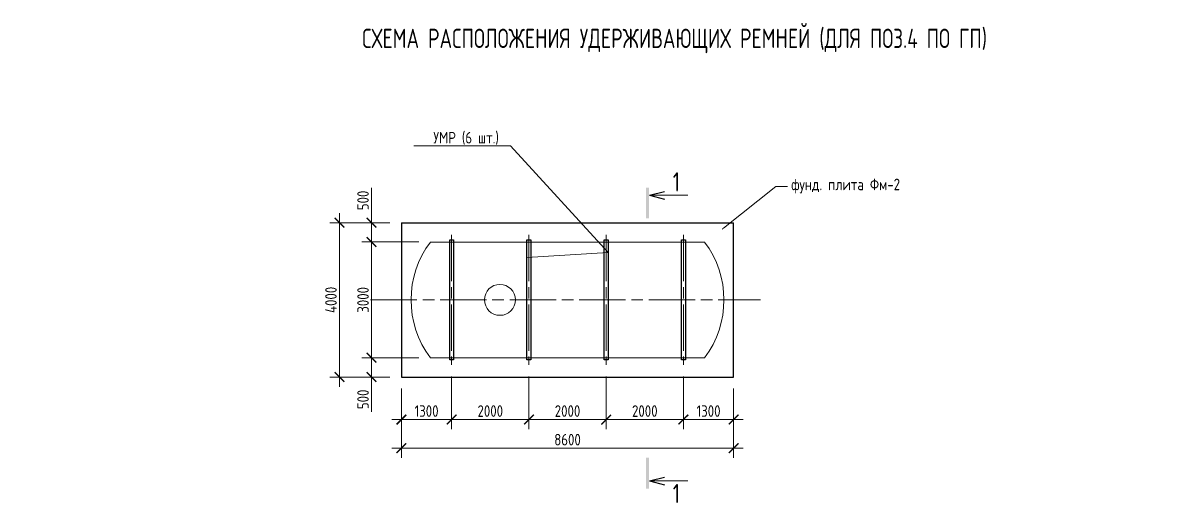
# Model space of a CAD drawing. Header units: millimetres. Extents: x 20530103 to 31271019, y 32092698 to 33532929.
# Drawn here: x 26255115 to 26284837, y 33016806 to 33029249 of the extents above; entities that cross this region are included whole.
import ezdxf
from ezdxf import colors
from ezdxf.entities.mleader import LeaderData, LeaderLine
from ezdxf.enums import TextEntityAlignment as Align
from ezdxf.lldxf.tags import DXFTag
from ezdxf.math import Vec2, Vec3

# ---------------------------------------------------------------- set-up
doc = ezdxf.new("R2010")
doc.units = ezdxf.units.MM
doc.linetypes.add('AM_ISO08W050', pattern=[18, 12, -1.5, 3, -1.5])
doc.styles.add('GOST 2.304', font='GOST.TTF')
tags = doc.linetypes.add('5-2', pattern=[3.5, 2.5, -1]).pattern_tags.tags
tags[6:7] = [DXFTag(74, 4), DXFTag(75, 0), DXFTag(340, '0'), DXFTag(46, 1.0), DXFTag(50, 0.0), DXFTag(44, 0.0), DXFTag(45, 0.0)]
tags[4:5] = [DXFTag(74, 4), DXFTag(75, 0), DXFTag(340, '0'), DXFTag(46, 1.0), DXFTag(50, 0.0), DXFTag(44, 0.0), DXFTag(45, 0.0)]
doc.dimstyles.new('м20', dxfattribs={"dimscale": 100, "dimtxt": 3, "dimasz": 2.5, "dimexe": 2.5, "dimexo": 3, "dimgap": 0.7, "dimtad": 1, "dimdec": 0, "dimlfac": 0.2, "dimtxsty": 'GOST 2.304', "dimblk": 'ARCHTICK', "dimcen": 2.5, "dimdle": 2.5, "dimclrd": 7, "dimclre": 7, "dimclrt": 256, "dimadec": 1, "dimazin": 0, "dimtfac": 1, "dimtdec": 0, "dimtmove": 0, "dimatfit": 3, "dimldrblk": 'NONE', "dimfxl": 1, "dimlwd": 20, "dimlwe": 20, "dimarcsym": 0})

# ---------------------------------------------------------------- blocks, each defined once
blk = doc.blocks.new('_None')
blk = doc.blocks.new('_ArchTick')
at = {"color": 0, "linetype": 'ByBlock', "const_width": 0.15}
blk.add_lwpolyline([(-0.5, -0.5), (0.5, 0.5)], dxfattribs=at)
blk = doc.blocks.new('*D374')
at = {"color": 7, "linetype": 'Continuous', "lineweight": 20, "transparency": 16777216}
for p, q in [((26264613, 33024072), (26263058, 33024072)), ((26263308, 33024322), (26263308, 33019822)), ((26264613, 33020072), (26263058, 33020072))]:
    blk.add_line(p, q, dxfattribs=at)
at = {"color": 7, "linetype": 'Continuous', "lineweight": 20, "transparency": 16777216, "xscale": 250, "yscale": 250, "zscale": 250}
for p, rotation in [((26263308, 33024072), 90), ((26263308, 33020072), 270)]:
    blk.add_blockref('_ArchTick', p, dxfattribs=dict(at, rotation=rotation))
at = {"color": 7, "linetype": 'Continuous', "lineweight": 20, "transparency": 16777216, "insert": (26263088, 33022072), "char_height": 300, "attachment_point": 5, "rotation": 90, "style": 'GOST 2.304'}
blk.add_mtext('4000', dxfattribs=at)
blk = doc.blocks.new('*D375')
at = {"color": 7, "linetype": 'Continuous', "lineweight": 20, "transparency": 16777216}
for p, q in [((26264139, 33024072), (26264139, 33024976)), ((26264613, 33024072), (26263889, 33024072)), ((26264139, 33023322), (26264139, 33024072)), ((26265363, 33023572), (26263889, 33023572))]:
    blk.add_line(p, q, dxfattribs=at)
at = {"color": 7, "linetype": 'Continuous', "lineweight": 20, "transparency": 16777216, "xscale": 250, "yscale": 250, "zscale": 250}
for p, rotation in [((26264139, 33024072), 90), ((26264139, 33023572), 270)]:
    blk.add_blockref('_ArchTick', p, dxfattribs=dict(at, rotation=rotation))
at = {"color": 7, "linetype": 'Continuous', "lineweight": 20, "transparency": 16777216, "insert": (26263919, 33024649), "char_height": 300, "attachment_point": 5, "rotation": 90, "style": 'GOST 2.304'}
blk.add_mtext('500', dxfattribs=at)
blk = doc.blocks.new('*D376')
at = {"color": 7, "linetype": 'Continuous', "lineweight": 20, "transparency": 16777216}
for p, q in [((26264139, 33023822), (26264139, 33020322)), ((26265363, 33023572), (26263889, 33023572)), ((26265363, 33020572), (26263889, 33020572))]:
    blk.add_line(p, q, dxfattribs=at)
at = {"color": 7, "linetype": 'Continuous', "lineweight": 20, "transparency": 16777216, "xscale": 250, "yscale": 250, "zscale": 250}
for p, rotation in [((26264139, 33023572), 90), ((26264139, 33020572), 270)]:
    blk.add_blockref('_ArchTick', p, dxfattribs=dict(at, rotation=rotation))
at = {"color": 7, "linetype": 'Continuous', "lineweight": 20, "transparency": 16777216, "insert": (26263919, 33022072), "char_height": 300, "attachment_point": 5, "rotation": 90, "style": 'GOST 2.304'}
blk.add_mtext('3000', dxfattribs=at)
blk = doc.blocks.new('*D377')
at = {"color": 7, "linetype": 'Continuous', "lineweight": 20, "transparency": 16777216}
for p, q in [((26264139, 33020822), (26264139, 33020072)), ((26265363, 33020572), (26263889, 33020572)), ((26264613, 33020072), (26263889, 33020072)), ((26264139, 33020072), (26264139, 33019167))]:
    blk.add_line(p, q, dxfattribs=at)
at = {"color": 7, "linetype": 'Continuous', "lineweight": 20, "transparency": 16777216, "xscale": 250, "yscale": 250, "zscale": 250}
for p, rotation in [((26264139, 33020572), 90), ((26264139, 33020072), 270)]:
    blk.add_blockref('_ArchTick', p, dxfattribs=dict(at, rotation=rotation))
at = {"color": 7, "linetype": 'Continuous', "lineweight": 20, "transparency": 16777216, "insert": (26263919, 33019494), "char_height": 300, "attachment_point": 5, "rotation": 90, "style": 'GOST 2.304'}
blk.add_mtext('500', dxfattribs=at)
blk = doc.blocks.new('*D378')
at = {"color": 7, "linetype": 'Continuous', "lineweight": 20, "transparency": 16777216}
for p, q in [((26266213, 33020088), (26266213, 33018720)), ((26264913, 33019772), (26264913, 33018720)), ((26266463, 33018970), (26264663, 33018970))]:
    blk.add_line(p, q, dxfattribs=at)
at = {"color": 7, "linetype": 'Continuous', "lineweight": 20, "transparency": 16777216, "xscale": 250, "yscale": 250, "zscale": 250, "rotation": 180}
blk.add_blockref('_ArchTick', (26264913, 33018970), dxfattribs=at)
at = {"color": 7, "linetype": 'Continuous', "lineweight": 20, "transparency": 16777216, "xscale": 250, "yscale": 250, "zscale": 250}
blk.add_blockref('_ArchTick', (26266213, 33018970), dxfattribs=at)
at = {"color": 7, "linetype": 'Continuous', "lineweight": 20, "transparency": 16777216, "insert": (26265563, 33019190), "char_height": 300, "attachment_point": 5, "style": 'GOST 2.304'}
blk.add_mtext('1300', dxfattribs=at)
blk = doc.blocks.new('*D379')
at = {"color": 7, "linetype": 'Continuous', "lineweight": 20, "transparency": 16777216}
for p, q in [((26266213, 33020088), (26266213, 33018720)), ((26268213, 33020088), (26268213, 33018720)), ((26265963, 33018970), (26268463, 33018970))]:
    blk.add_line(p, q, dxfattribs=at)
at = {"color": 7, "linetype": 'Continuous', "lineweight": 20, "transparency": 16777216, "xscale": 250, "yscale": 250, "zscale": 250, "rotation": 180}
blk.add_blockref('_ArchTick', (26266213, 33018970), dxfattribs=at)
at = {"color": 7, "linetype": 'Continuous', "lineweight": 20, "transparency": 16777216, "xscale": 250, "yscale": 250, "zscale": 250}
blk.add_blockref('_ArchTick', (26268213, 33018970), dxfattribs=at)
at = {"color": 7, "linetype": 'Continuous', "lineweight": 20, "transparency": 16777216, "insert": (26267213, 33019190), "char_height": 300, "attachment_point": 5, "style": 'GOST 2.304'}
blk.add_mtext('2000', dxfattribs=at)
blk = doc.blocks.new('*D380')
at = {"color": 7, "linetype": 'Continuous', "lineweight": 20, "transparency": 16777216}
for p, q in [((26268213, 33020088), (26268213, 33018720)), ((26270213, 33020088), (26270213, 33018720)), ((26267963, 33018970), (26270463, 33018970))]:
    blk.add_line(p, q, dxfattribs=at)
at = {"color": 7, "linetype": 'Continuous', "lineweight": 20, "transparency": 16777216, "xscale": 250, "yscale": 250, "zscale": 250, "rotation": 180}
blk.add_blockref('_ArchTick', (26268213, 33018970), dxfattribs=at)
at = {"color": 7, "linetype": 'Continuous', "lineweight": 20, "transparency": 16777216, "xscale": 250, "yscale": 250, "zscale": 250}
blk.add_blockref('_ArchTick', (26270213, 33018970), dxfattribs=at)
at = {"color": 7, "linetype": 'Continuous', "lineweight": 20, "transparency": 16777216, "insert": (26269213, 33019190), "char_height": 300, "attachment_point": 5, "style": 'GOST 2.304'}
blk.add_mtext('2000', dxfattribs=at)
blk = doc.blocks.new('*D381')
at = {"color": 7, "linetype": 'Continuous', "lineweight": 20, "transparency": 16777216}
for p, q in [((26270213, 33020088), (26270213, 33018720)), ((26272213, 33020088), (26272213, 33018720)), ((26269963, 33018970), (26272463, 33018970))]:
    blk.add_line(p, q, dxfattribs=at)
at = {"color": 7, "linetype": 'Continuous', "lineweight": 20, "transparency": 16777216, "xscale": 250, "yscale": 250, "zscale": 250, "rotation": 180}
blk.add_blockref('_ArchTick', (26270213, 33018970), dxfattribs=at)
at = {"color": 7, "linetype": 'Continuous', "lineweight": 20, "transparency": 16777216, "xscale": 250, "yscale": 250, "zscale": 250}
blk.add_blockref('_ArchTick', (26272213, 33018970), dxfattribs=at)
at = {"color": 7, "linetype": 'Continuous', "lineweight": 20, "transparency": 16777216, "insert": (26271213, 33019190), "char_height": 300, "attachment_point": 5, "style": 'GOST 2.304'}
blk.add_mtext('2000', dxfattribs=at)
blk = doc.blocks.new('*D382')
at = {"color": 7, "linetype": 'Continuous', "lineweight": 20, "transparency": 16777216}
for p, q in [((26272213, 33020088), (26272213, 33018720)), ((26273513, 33019772), (26273513, 33018720)), ((26271963, 33018970), (26273763, 33018970))]:
    blk.add_line(p, q, dxfattribs=at)
at = {"color": 7, "linetype": 'Continuous', "lineweight": 20, "transparency": 16777216, "xscale": 250, "yscale": 250, "zscale": 250, "rotation": 180}
blk.add_blockref('_ArchTick', (26272213, 33018970), dxfattribs=at)
at = {"color": 7, "linetype": 'Continuous', "lineweight": 20, "transparency": 16777216, "xscale": 250, "yscale": 250, "zscale": 250}
blk.add_blockref('_ArchTick', (26273513, 33018970), dxfattribs=at)
at = {"color": 7, "linetype": 'Continuous', "lineweight": 20, "transparency": 16777216, "insert": (26272863, 33019190), "char_height": 300, "attachment_point": 5, "style": 'GOST 2.304'}
blk.add_mtext('1300', dxfattribs=at)
blk = doc.blocks.new('*D383')
at = {"color": 7, "linetype": 'Continuous', "lineweight": 20, "transparency": 16777216}
for p, q in [((26264913, 33019772), (26264913, 33017979)), ((26273513, 33019772), (26273513, 33017979)), ((26273763, 33018229), (26264663, 33018229))]:
    blk.add_line(p, q, dxfattribs=at)
at = {"color": 7, "linetype": 'Continuous', "lineweight": 20, "transparency": 16777216, "xscale": 250, "yscale": 250, "zscale": 250, "rotation": 180}
blk.add_blockref('_ArchTick', (26264913, 33018229), dxfattribs=at)
at = {"color": 7, "linetype": 'Continuous', "lineweight": 20, "transparency": 16777216, "xscale": 250, "yscale": 250, "zscale": 250}
blk.add_blockref('_ArchTick', (26273513, 33018229), dxfattribs=at)
at = {"color": 7, "linetype": 'Continuous', "lineweight": 20, "transparency": 16777216, "insert": (26269213, 33018449), "char_height": 300, "attachment_point": 5, "style": 'GOST 2.304'}
blk.add_mtext('8600', dxfattribs=at)
blk = doc.blocks.new('_Dot')
at = {"color": 0, "linetype": 'ByBlock', "lineweight": -2}
blk.add_line((-0.5, 0), (-1, 0), dxfattribs=at)
at = {"color": 0, "linetype": 'ByBlock', "const_width": 0.5}
blk.add_lwpolyline([(-0.25, 0, 1), (0.25, 0, 1)], format="xyb", close=True, dxfattribs=at)

msp = doc.modelspace()

# ---------------------------------------------------------------- hatches: boundary and pattern name
at = {"linetype": 'Continuous', "lineweight": 20}
h = msp.add_hatch(color=7, dxfattribs=at)
h.dxf.hatch_style = 1
h.paths.add_polyline_path([(26271240.6466, 33024983.5892), (26271320.6466, 33024983.5892), (26271320.6466, 33024183.5892), (26271240.6466, 33024183.5892)])
h = msp.add_hatch(color=7, dxfattribs=at)
h.dxf.hatch_style = 1
h.paths.add_polyline_path([(26271240.6466, 33017181.0431), (26271320.6466, 33017181.0431), (26271320.6466, 33017981.0431), (26271240.6466, 33017981.0431)])

# ---------------------------------------------------------------- linework, layer by layer
at = {"color": 7, "linetype": 'Continuous', "lineweight": 30}
for p, q in [((26271331.0429, 33024783.5892), (26271723.1867, 33024883.5892)), ((26271331.0429, 33024783.5892), (26271723.1867, 33024683.5892)), ((26264912.6446, 33024071.6321), (26273512.6446, 33024071.6231)), ((26271331.0429, 33017381.0431), (26271723.1867, 33017481.0431)), ((26271331.0429, 33017381.0431), (26271723.1867, 33017281.0431))]:
    msp.add_line(p, q, dxfattribs=at)
at = {"color": 7, "linetype": 'Continuous', "lineweight": 20}
for p, q in [((26272331.0429, 33024783.5892), (26271331.0429, 33024783.5892)), ((26272331.0429, 33017381.0431), (26271331.0429, 33017381.0431))]:
    msp.add_line(p, q, dxfattribs=at)
at = {"color": 7, "linetype": '5-2', "lineweight": 20, "ltscale": 200}
for p, q in [((26265662.6446, 33023571.6302), (26272762.6446, 33023571.6302)), ((26272762.6446, 33020571.6302), (26265662.6446, 33020571.6302))]:
    msp.add_line(p, q, dxfattribs=at)
at = {"color": 7, "linetype": 'AM_ISO08W050', "lineweight": 20, "ltscale": 100}
for p, q in [((26266212.6446, 33023755.3369), (26266212.6446, 33020387.9236)), ((26268212.6446, 33023755.3369), (26268212.6446, 33020387.9236)), ((26270212.6446, 33023755.3369), (26270212.6446, 33020387.9236)), ((26272212.6446, 33023755.3369), (26272212.6446, 33020387.9236))]:
    msp.add_line(p, q, dxfattribs=at)
at = {"color": 1, "linetype": 'AM_ISO08W050', "lineweight": 20, "ltscale": 100}
msp.add_line((26264115.0743, 33022071.6302), (26274207.7323, 33022071.6302), dxfattribs=at)
at = {"color": 7, "linetype": 'Continuous', "lineweight": 30}
msp.add_lwpolyline([(26264912.6446, 33024071.6321), (26264912.6446, 33020071.6478), (26273512.6446, 33020071.6387), (26273512.6446, 33024071.6231)], dxfattribs=at)
for points in [[(26266162.6446, 33023626.6413), (26266262.6446, 33023626.6413), (26266262.6446, 33020516.6192), (26266162.6446, 33020516.6192)], [(26268162.6446, 33023626.6413), (26268262.6446, 33023626.6413), (26268262.6446, 33020516.6192), (26268162.6446, 33020516.6192)], [(26270162.6446, 33023626.6413), (26270262.6446, 33023626.6413), (26270262.6446, 33020516.6192), (26270162.6446, 33020516.6192)], [(26272162.6446, 33023626.6413), (26272262.6446, 33023626.6413), (26272262.6446, 33020516.6192), (26272162.6446, 33020516.6192)]]:
    msp.add_lwpolyline(points, close=True, dxfattribs=at)
at = {"color": 7, "linetype": '5-2', "lineweight": 20, "ltscale": 200}
msp.add_circle((26267462.6446, 33022071.6302), 400, dxfattribs=at)
for centre, start, end in [((26267662.6446, 33022071.6302), 143.13010231, 216.86989769), ((26270762.6446, 33022071.6302), 323.13010231, 36.86989769)]:
    msp.add_arc(centre, 2500, start, end, dxfattribs=at)

# ---------------------------------------------------------------- texts
at = {"color": 7, "lineweight": 20, "style": 'GOST 2.304', "width": 0.9}
for s, p in [('СХЕМА РАСПОЛОЖЕНИЯ УДЕРЖИВАЮЩИХ РЕМНЕЙ (ДЛЯ ПОЗ.4 ПО ГП)', (26271984.8484, 33028599.1404)), ('1', (26272030.0485, 33024881.4002)), ('1', (26272030.0485, 33016803.9427))]:
    msp.add_text(s, height=500, dxfattribs=at).set_placement(p, align=Align.CENTER)

# ---------------------------------------------------------------- dimensions: what is measured, and where the dimension line sits
at = {"color": 7, "linetype": 'Continuous', "lineweight": 20}
for base, p1, p2, picture, middle in [((26264139.1191, 33024071.6321), (26265662.6446, 33023571.6302), (26264912.6446, 33024071.6321), '*D375', (26263919.1191, 33024648.8821)), ((26263307.5348, 33020071.6478), (26264912.6446, 33024071.6321), (26264912.6446, 33020071.6478), '*D374', (26263087.5348, 33022071.6399)), ((26264139.1191, 33020571.6302), (26265662.6446, 33023571.6302), (26265662.6446, 33020571.6302), '*D376', (26263919.1191, 33022071.6302)), ((26264139.1191, 33020071.6478), (26265662.6446, 33020571.6302), (26264912.6446, 33020071.6478), '*D377', (26263919.1191, 33019494.3978))]:
    dim = msp.add_linear_dim(base=base, p1=p1, p2=p2, angle=90, dimstyle='м20', override={"dimlfac": 1, "dimclrt": 7}, dxfattribs=at)
    dim.commit()
    dim.dimension.update_dxf_attribs({"geometry": picture, "text_midpoint": middle})
for base, p1, p2, picture, middle in [((26264912.6446, 33018969.7796), (26266212.6446, 33020387.9236), (26264912.6446, 33020071.6478), '*D378', (26265562.6446, 33019189.7796)), ((26268212.6446, 33018969.7796), (26266212.6446, 33020387.9236), (26268212.6446, 33020387.9236), '*D379', (26267212.6446, 33019189.7796)), ((26270212.6446, 33018969.7796), (26268212.6446, 33020387.9236), (26270212.6446, 33020387.9236), '*D380', (26269212.6446, 33019189.7796)), ((26272212.6446, 33018969.7796), (26270212.6446, 33020387.9236), (26272212.6446, 33020387.9236), '*D381', (26271212.6446, 33019189.7796)), ((26273512.6446, 33018969.7796), (26272212.6446, 33020387.9236), (26273512.6446, 33020071.6263), '*D382', (26272862.6446, 33019189.7796)), ((26264912.6446, 33018228.6616), (26273512.6446, 33020071.6387), (26264912.6446, 33020071.6478), '*D383', (26269212.6446, 33018448.6616))]:
    dim = msp.add_linear_dim(base=base, p1=p1, p2=p2, dimstyle='м20', override={"dimlfac": 1, "dimclrt": 7}, dxfattribs=at)
    dim.commit()
    dim.dimension.update_dxf_attribs({"geometry": picture, "text_midpoint": middle})

# ---------------------------------------------------------------- leaders
ml = msp.add_multileader_mtext('Standard', dxfattribs=at)
ml.set_content('Болт распорный монтажный\\P (в комплекте поставки)', color=84, style='GOST 2.304')
ml.set_leader_properties(linetype='Continuous', lineweight=20)
ml.set_arrow_properties(name='NONE')
ml.build(insert=Vec2(0, 0))
ml.multileader.update_dxf_attribs({"text_left_attachment_type": 6, "text_right_attachment_type": 6, "dogleg_length": 3, "arrow_head_size": 30, "scale": 100})
ctx = ml.context
ctx.base_point, ctx.scale, ctx.char_height, ctx.arrow_head_size, ctx.landing_gap_size, ctx.plane_origin = Vec3(26206845.6976, 33027486.131), 100, 300, 30, 0, Vec3(26204689.7208, 33026519.1385)
ctx.left_attachment, ctx.right_attachment = 6, 6
notes = []
notes.append((ctx, [(0, (1, 1, 0), (26206545.6976, 33027486.131), (1, 0), 300, [(0, [(26204276.9498, 33025232.8517)], 0, [])])]))
ctx.mtext.insert, ctx.mtext.width, ctx.mtext.defined_height, ctx.mtext.flow_direction = Vec3(26206845.6976, 33027846.131), 5663.07798, 1542.8226, 5
ml = msp.add_multileader_mtext('Standard', dxfattribs=at)
ml.set_content('{\\C7;УМР (6 шт.)}', color=84, style='GOST 2.304')
ml.set_leader_properties(linetype='Continuous', lineweight=20)
ml.set_arrow_properties(name='NONE')
ml.build(insert=Vec2(0, 0))
ml.multileader.update_dxf_attribs({"text_left_attachment_type": 6, "text_right_attachment_type": 6, "dogleg_length": 3, "arrow_head_size": 30, "scale": 100})
ctx = ml.context
ctx.base_point, ctx.scale, ctx.char_height, ctx.arrow_head_size, ctx.landing_gap_size, ctx.plane_origin = Vec3(26265711.2975, 33026064.8986), 100, 300, 30, 0, Vec3(26279341.9489, 33026432.1591)
ctx.left_attachment, ctx.right_attachment, ctx.text_align_type = 6, 6, 2
notes.append((ctx, [(1, (1, 1, 0), (26267735.8689, 33026064.8986), (-1, 0), 300, [(0, [(26268162.6446, 33023172.298), (26270262.6446, 33023297.5835)], 0, [])])]))
ctx.mtext.insert, ctx.mtext.alignment, ctx.mtext.flow_direction = Vec3(26267435.8689, 33026424.8986), 3, 5
ml = msp.add_multileader_mtext('Standard', dxfattribs=at)
ml.set_content('{\\C7;фунд. плита Фм-2}', color=84, style='GOST 2.304')
ml.set_leader_properties(linetype='Continuous', lineweight=20)
ml.set_arrow_properties(name='DOT')
ml.build(insert=Vec2(0, 0))
ml.multileader.update_dxf_attribs({"text_left_attachment_type": 2, "text_right_attachment_type": 2, "dogleg_length": 3, "arrow_head_size": 30, "scale": 100})
ctx = ml.context
ctx.base_point, ctx.scale, ctx.char_height, ctx.arrow_head_size, ctx.landing_gap_size, ctx.plane_origin = Vec3(26274903.7784, 33025009.604), 100, 300, 30, 100, Vec3(26287128.5458, 33028918.0211)
ctx.left_attachment, ctx.right_attachment = 2, 2
notes.append((ctx, [(1, (1, 1, 0), (26274603.7784, 33025009.604), (1, 0), 300, [(0, [(26273225.4461, 33023909.6619)], 0, [])])]))
ctx.mtext.insert, ctx.mtext.flow_direction = Vec3(26275003.7784, 33025213.383), 5
ml = msp.add_multileader_mtext('Standard', dxfattribs=at)
ml.set_content('{\\C7;Шов бетонирования}', color=84, style='GOST 2.304')
ml.set_leader_properties(linetype='Continuous', lineweight=20)
ml.set_arrow_properties(name='NONE')
ml.build(insert=Vec2(0, 0))
ml.multileader.update_dxf_attribs({"text_left_attachment_type": 6, "text_right_attachment_type": 6, "dogleg_length": 3, "arrow_head_size": 30, "scale": 100})
ctx = ml.context
ctx.base_point, ctx.scale, ctx.char_height, ctx.arrow_head_size, ctx.landing_gap_size, ctx.plane_origin = Vec3(26353881.553, 33023186.1696), 100, 300, 30, 0, Vec3(26356159.1458, 33021762.3859)
ctx.left_attachment, ctx.right_attachment, ctx.text_align_type = 6, 6, 1
notes.append((ctx, [(1, (1, 1, 0), (26353581.553, 33023186.1696), (1, 0), 300, [(0, [(26352654.1138, 33018490.8763)], 0, [])])]))
ctx.mtext.insert, ctx.mtext.width, ctx.mtext.alignment, ctx.mtext.flow_direction = Vec3(26355188.4969, 33023561.1696), 2732.348637, 2, 5
for ctx, leaders in notes:
    for number, flags, end, landing, length, lines in leaders:
        leader = LeaderData()
        leader.index, (leader.has_last_leader_line, leader.has_dogleg_vector, leader.attachment_direction) = number, flags
        leader.last_leader_point, leader.dogleg_vector, leader.dogleg_length = Vec3(end), Vec3(landing), length
        for number, points, colour, breaks in lines:
            line = LeaderLine()
            line.index, line.vertices, line.color, line.breaks = number, Vec3.list(points), colors.encode_raw_color(colour), breaks
            leader.lines.append(line)
        ctx.leaders.append(leader)

doc.saveas('drawing.dxf')
